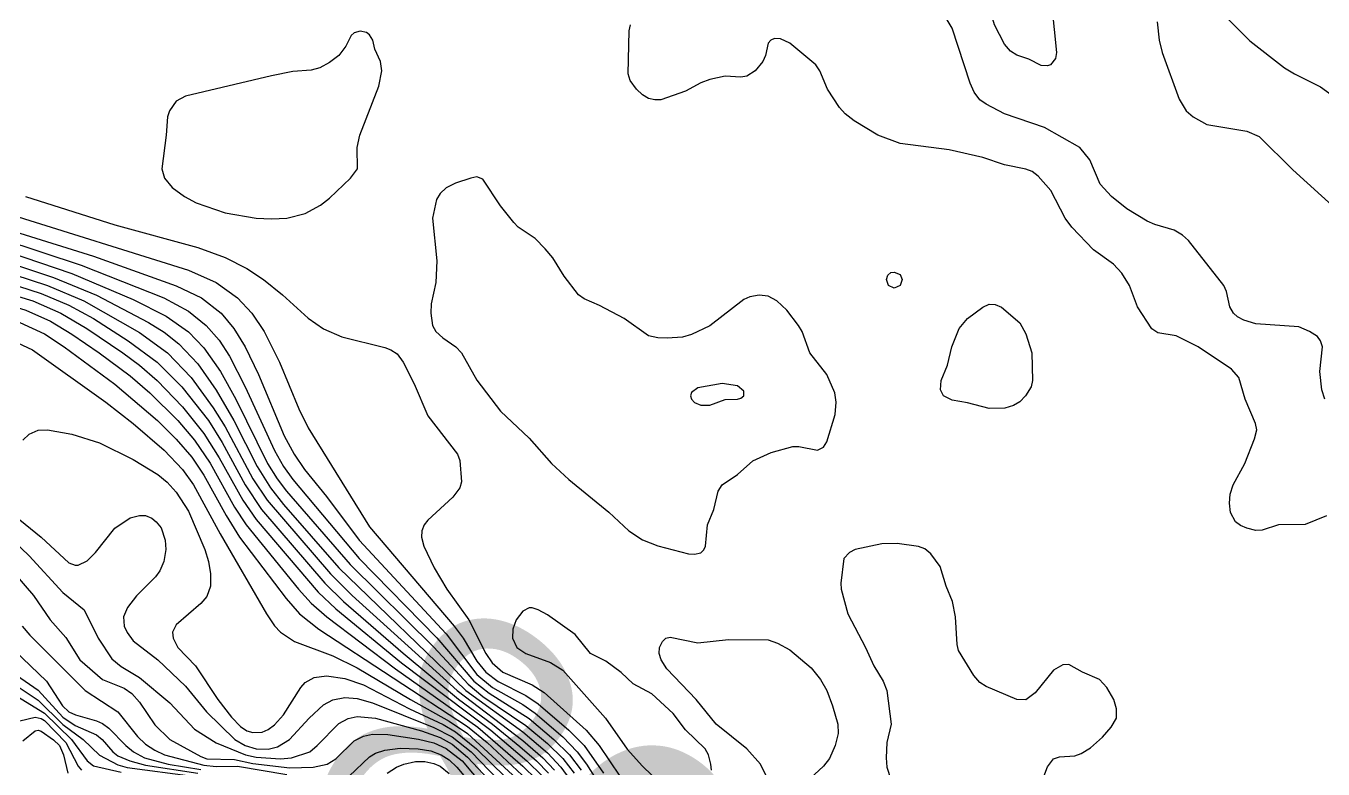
# Model space of a CAD drawing. Extents: x 474277 to 475042, y 254928 to 255625.
# Drawn here: x 474723.27 to 474755.69, y 255551.85 to 255570.42 of the extents above; entities that cross this region are included whole.
import ezdxf

# ---------------------------------------------------------------- set-up
doc = ezdxf.new("R2010")
doc.units = 0
doc.header["$MEASUREMENT"] = 0
doc.layers.add('BaseMapV2_DTM_export_MonNov09090547073261 — entities', color=1, linetype='CONTINUOUS')
doc.styles.get("Standard").update_dxf_attribs({"font": 'romans.shx'})

msp = doc.modelspace()

# ---------------------------------------------------------------- linework, layer by layer
at = {"layer": 'BaseMapV2_DTM_export_MonNov09090547073261 — entities', "color": 15, "linetype": 'Continuous', "true_color": 0xb7484b}
for points in [[(474748.883, 255569.455, 83.5), (474748.802, 255569.422, 83.5), (474748.649, 255569.434, 83.5), (474748.342, 255569.592, 83.5), (474748.036, 255569.696, 83.5), (474747.882, 255569.794, 83.5), (474747.729, 255569.97, 83.5), (474747.482, 255570.452, 83.5), (474747.318, 255570.989, 83.5), (474747.313, 255571.219, 83.5), (474747.345, 255571.363, 83.5), (474747.499, 255571.577, 83.5), (474747.753, 255571.679, 83.5), (474748.036, 255571.678, 83.5), (474748.53, 255571.525, 83.5), (474748.65, 255571.449, 83.5), (474748.786, 255571.295, 83.5), (474748.864, 255571.142, 83.5), (474748.917, 255570.912, 83.5), (474749.026, 255569.762, 83.5), (474749.003, 255569.609, 83.5), (474748.883, 255569.455, 83.5)], [(474755.74, 255561.097, 83.25), (474755.664, 255561.327, 83.25), (474755.609, 255561.788, 83.25), (474755.677, 255562.401, 83.25), (474755.633, 255562.554, 83.25), (474755.55, 255562.657, 83.25), (474755.358, 255562.784, 83.25), (474755.09, 255562.898, 83.25), (474754.016, 255562.979, 83.25), (474753.71, 255563.068, 83.25), (474753.556, 255563.152, 83.25), (474753.458, 255563.244, 83.25), (474753.362, 255563.398, 83.25), (474753.281, 255563.781, 83.25), (474753.211, 255563.934, 83.25), (474752.329, 255565.057, 83.25), (474752.176, 255565.196, 83.25), (474751.97, 255565.315, 83.25), (474751.486, 255565.457, 83.25), (474751.295, 255565.545, 83.25), (474750.788, 255565.851, 83.25), (474750.406, 255566.158, 83.25), (474750.123, 255566.465, 83.25), (474749.86, 255567.078, 83.25), (474749.614, 255567.385, 83.25), (474748.726, 255567.885, 83.25), (474747.729, 255568.222, 83.25), (474747.269, 255568.464, 83.25), (474747.115, 255568.574, 83.25), (474746.97, 255568.765, 83.25), (474746.87, 255568.995, 83.25), (474746.425, 255570.367, 83.25), (474746.195, 255570.745, 83.25)], [(474753.155, 255570.759, 83), (474753.863, 255570.053, 83), (474754.732, 255569.378, 83), (474754.978, 255569.225, 83), (474755.626, 255568.903, 83), (474755.933, 255568.683, 83)], [(474755.78, 255558.178, 83), (474755.243, 255557.959, 83), (474754.576, 255557.954, 83), (474754.17, 255557.817, 83), (474754.016, 255557.815, 83), (474753.786, 255557.87, 83), (474753.633, 255557.934, 83), (474753.503, 255558.03, 83), (474753.381, 255558.26, 83), (474753.356, 255558.49, 83), (474753.371, 255558.721, 83), (474753.45, 255558.951, 83), (474753.737, 255559.487, 83), (474753.983, 255560.101, 83), (474754.038, 255560.331, 83), (474754.008, 255560.484, 83), (474753.748, 255561.097, 83), (474753.588, 255561.634, 83), (474753.403, 255561.84, 83), (474752.569, 255562.401, 83), (474752.023, 255562.679, 83), (474751.563, 255562.751, 83), (474751.409, 255562.855, 83), (474751.058, 255563.398, 83), (474750.853, 255563.934, 83), (474750.667, 255564.241, 83), (474750.451, 255564.471, 83), (474749.952, 255564.83, 83), (474749.416, 255565.394, 83), (474749.244, 255565.621, 83), (474748.888, 255566.311, 83), (474748.572, 255566.664, 83), (474748.419, 255566.782, 83), (474748.266, 255566.847, 83), (474747.729, 255566.951, 83), (474747.192, 255567.137, 83), (474746.349, 255567.33, 83), (474745.122, 255567.486, 83), (474744.561, 255567.692, 83), (474743.972, 255568.047, 83), (474743.746, 255568.228, 83), (474743.608, 255568.382, 83), (474743.307, 255568.842, 83), (474743.118, 255569.302, 83), (474743.01, 255569.455, 83), (474742.361, 255569.993, 83), (474742.131, 255570.102, 83), (474741.978, 255570.111, 83), (474741.886, 255570.069, 83), (474741.825, 255569.989, 83), (474741.758, 255569.685, 83), (474741.692, 255569.532, 83), (474741.499, 255569.302, 83), (474741.288, 255569.17, 83), (474741.135, 255569.146, 83), (474740.751, 255569.166, 83), (474740.368, 255569.085, 83), (474740.138, 255569.004, 83), (474739.755, 255568.79, 83), (474739.141, 255568.578, 83), (474738.988, 255568.572, 83), (474738.834, 255568.608, 83), (474738.681, 255568.699, 83), (474738.528, 255568.841, 83), (474738.374, 255569.058, 83), (474738.323, 255569.225, 83), (474738.347, 255570.299, 83), (474738.377, 255570.452, 83)], [(474751.545, 255570.529, 83.25), (474751.595, 255570.069, 83.25), (474751.668, 255569.762, 83.25), (474752.099, 255568.594, 83.25), (474752.271, 255568.305, 83.25), (474752.45, 255568.152, 83.25), (474752.789, 255567.956, 83.25), (474753.786, 255567.793, 83.25), (474754.093, 255567.66, 83.25), (474754.936, 255566.829, 83.25), (474756.01, 255565.851, 83.25)], [(474729.787, 255565.621, 82.75), (474730.247, 255565.738, 82.75), (474730.63, 255565.94, 82.75), (474730.86, 255566.12, 82.75), (474731.386, 255566.618, 82.75), (474731.555, 255566.848, 82.75), (474731.552, 255567.385, 82.75), (474731.613, 255567.692, 82.75), (474732.089, 255568.918, 82.75), (474732.163, 255569.302, 82.75), (474732.134, 255569.532, 82.75), (474731.992, 255569.839, 82.75), (474731.936, 255570.069, 82.75), (474731.857, 255570.199, 82.75), (474731.78, 255570.255, 82.75), (474731.627, 255570.295, 82.75), (474731.473, 255570.253, 82.75), (474731.397, 255570.18, 82.75), (474731.267, 255569.915, 82.75), (474731.09, 255569.686, 82.75), (474730.86, 255569.51, 82.75), (474730.613, 255569.378, 82.75), (474730.4, 255569.318, 82.75), (474729.94, 255569.281, 82.75), (474729.403, 255569.174, 82.75), (474727.256, 255568.666, 82.75), (474727.026, 255568.543, 82.75), (474726.855, 255568.305, 82.75), (474726.806, 255568.152, 82.75), (474726.777, 255567.692, 82.75), (474726.667, 255566.848, 82.75), (474726.732, 255566.618, 82.75), (474726.921, 255566.388, 82.75), (474727.234, 255566.158, 82.75), (474727.527, 255566.005, 82.75), (474728.253, 255565.751, 82.75), (474729.02, 255565.617, 82.75), (474729.403, 255565.599, 82.75), (474729.787, 255565.621, 82.75)], [(474740.138, 255557.253, 82.75), (474740.215, 255557.324, 82.75), (474740.252, 255557.417, 82.75), (474740.31, 255557.954, 82.75), (474740.466, 255558.337, 82.75), (474740.576, 255558.797, 82.75), (474740.675, 255558.951, 82.75), (474741.058, 255559.211, 82.75), (474741.441, 255559.554, 82.75), (474741.901, 255559.758, 82.75), (474742.438, 255559.91, 82.75), (474742.592, 255559.908, 82.75), (474743.052, 255559.82, 82.75), (474743.205, 255559.897, 82.75), (474743.292, 255560.024, 82.75), (474743.498, 255560.714, 82.75), (474743.521, 255561.021, 82.75), (474743.485, 255561.251, 82.75), (474743.287, 255561.711, 82.75), (474742.862, 255562.248, 82.75), (474742.67, 255562.784, 82.75), (474742.58, 255562.938, 82.75), (474742.287, 255563.321, 82.75), (474742.043, 255563.551, 82.75), (474741.825, 255563.672, 82.75), (474741.595, 255563.695, 82.75), (474741.365, 255563.649, 82.75), (474741.211, 255563.582, 82.75), (474740.368, 255562.93, 82.75), (474739.91, 255562.708, 82.75), (474739.678, 255562.647, 82.75), (474739.294, 255562.618, 82.75), (474739.064, 255562.623, 82.75), (474738.834, 255562.674, 82.75), (474738.221, 255563.107, 82.75), (474737.608, 255563.433, 82.75), (474737.224, 255563.599, 82.75), (474737.08, 255563.704, 82.75), (474736.724, 255564.165, 82.75), (474736.436, 255564.625, 82.75), (474736.249, 255564.855, 82.75), (474735.997, 255565.106, 82.75), (474735.571, 255565.391, 82.75), (474735.461, 255565.506, 82.75), (474735.13, 255565.928, 82.75), (474734.694, 255566.59, 82.75), (474734.541, 255566.648, 82.75), (474734.387, 255566.622, 82.75), (474734.004, 255566.496, 82.75), (474733.774, 255566.374, 82.75), (474733.621, 255566.235, 82.75), (474733.532, 255566.081, 82.75), (474733.432, 255565.621, 82.75), (474733.543, 255564.548, 82.75), (474733.519, 255564.011, 82.75), (474733.4, 255563.474, 82.75), (474733.387, 255563.244, 82.75), (474733.433, 255562.938, 82.75), (474733.518, 255562.784, 82.75), (474733.686, 255562.631, 82.75), (474734.016, 255562.401, 82.75), (474734.157, 255562.253, 82.75), (474734.541, 255561.57, 82.75), (474735.132, 255560.791, 82.75), (474735.844, 255560.118, 82.75), (474736.404, 255559.487, 82.75), (474736.841, 255559.084, 82.75), (474737.838, 255558.271, 82.75), (474738.337, 255557.8, 82.75), (474738.681, 255557.574, 82.75), (474739.064, 255557.426, 82.75), (474739.831, 255557.23, 82.75), (474739.985, 255557.216, 82.75), (474740.138, 255557.253, 82.75)], [(474723.258, 255566.158, 83), (474725.493, 255565.455, 83), (474727.563, 255564.882, 83), (474728.253, 255564.635, 83), (474728.79, 255564.36, 83), (474729.204, 255564.088, 83), (474729.683, 255563.704, 83), (474730.323, 255563.121, 83), (474730.707, 255562.849, 83), (474731.167, 255562.649, 83), (474732.24, 255562.385, 83), (474732.394, 255562.328, 83), (474732.547, 255562.227, 83), (474732.7, 255562.018, 83), (474732.974, 255561.481, 83), (474733.314, 255560.678, 83), (474734.054, 255559.717, 83), (474734.117, 255559.564, 83), (474734.159, 255559.027, 83), (474734.114, 255558.874, 83), (474733.937, 255558.644, 83), (474733.314, 255558.071, 83), (474733.224, 255557.954, 83), (474733.165, 255557.8, 83), (474733.158, 255557.647, 83), (474733.211, 255557.417, 83), (474733.473, 255556.88, 83), (474733.789, 255556.344, 83), (474734.336, 255555.577, 83), (474734.763, 255554.733, 83), (474734.92, 255554.503, 83), (474735.192, 255554.273, 83), (474735.921, 255553.949, 83), (474736.227, 255553.759, 83), (474737.272, 255552.816, 83), (474737.596, 255552.433, 83), (474738.114, 255551.666, 83)], [(474722.809, 255565.733, 83.25), (474727.333, 255564.32, 83.25), (474728.023, 255564.006, 83.25), (474728.554, 255563.628, 83.25), (474728.913, 255563.244, 83.25), (474729.22, 255562.784, 83.25), (474729.603, 255562.018, 83.25), (474730.093, 255560.852, 83.25), (474730.323, 255560.377, 83.25), (474731.857, 255557.903, 83.25), (474733.976, 255555.423, 83.25), (474734.197, 255555.117, 83.25), (474734.541, 255554.544, 83.25), (474734.763, 255554.273, 83.25), (474735.077, 255554.033, 83.25), (474735.767, 255553.683, 83.25), (474736.074, 255553.481, 83.25), (474736.841, 255552.822, 83.25), (474737.221, 255552.433, 83.25), (474737.702, 255551.743, 83.25)], [(474723.116, 255565.247, 83.5), (474724.956, 255564.667, 83.5), (474727.026, 255563.929, 83.5), (474727.656, 255563.628, 83.5), (474728.149, 255563.244, 83.5), (474728.466, 255562.861, 83.5), (474728.751, 255562.401, 83.5), (474729.081, 255561.711, 83.5), (474729.724, 255560.177, 83.5), (474729.97, 255559.717, 83.5), (474730.234, 255559.334, 83.5), (474730.783, 255558.66, 83.5), (474731.602, 255557.57, 83.5), (474733.774, 255555.228, 83.5), (474734.541, 255554.214, 83.5), (474734.93, 255553.89, 83.5), (474735.691, 255553.461, 83.5), (474735.997, 255553.245, 83.5), (474736.687, 255552.653, 83.5), (474737.051, 255552.28, 83.5), (474737.283, 255551.973, 83.5), (474737.52, 255551.59, 83.5)], [(474722.426, 255564.907, 84), (474724.419, 255564.235, 84), (474725.953, 255563.581, 84), (474726.776, 255563.168, 84), (474727.333, 255562.776, 84), (474727.716, 255562.381, 84), (474728.135, 255561.788, 84), (474728.512, 255561.097, 84), (474729.31, 255559.487, 84), (474729.549, 255559.104, 84), (474729.784, 255558.797, 84), (474731.372, 255556.957, 84), (474733.467, 255554.892, 84), (474734.322, 255553.967, 84), (474734.693, 255553.66, 84), (474735.767, 255552.94, 84), (474736.304, 255552.485, 84), (474736.687, 255552.11, 84), (474736.976, 255551.743, 84)], [(474722.656, 255565.102, 83.75), (474724.649, 255564.444, 83.75), (474726.712, 255563.628, 83.75), (474727.333, 255563.297, 83.75), (474727.778, 255562.938, 83.75), (474728.1, 255562.569, 83.75), (474728.356, 255562.171, 83.75), (474728.751, 255561.404, 83.75), (474729.48, 255559.808, 83.75), (474729.709, 255559.411, 83.75), (474729.94, 255559.089, 83.75), (474731.601, 255557.11, 83.75), (474733.544, 255555.125, 83.75), (474734.464, 255554.048, 83.75), (474734.847, 255553.741, 83.75), (474735.844, 255553.111, 83.75), (474736.466, 255552.586, 83.75), (474736.853, 255552.203, 83.75), (474737.146, 255551.82, 83.75)], [(474722.119, 255564.485, 84.5), (474723.806, 255563.935, 84.5), (474724.72, 255563.551, 84.5), (474726.106, 255562.759, 84.5), (474726.808, 255562.248, 84.5), (474727.396, 255561.634, 84.5), (474727.946, 255560.881, 84.5), (474728.253, 255560.399, 84.5), (474728.938, 255559.104, 84.5), (474729.295, 255558.567, 84.5), (474730.886, 255556.727, 84.5), (474731.422, 255556.19, 84.5), (474734.045, 255553.813, 84.5), (474735.691, 255552.563, 84.5), (474736.191, 255552.126, 84.5), (474736.482, 255551.82, 84.5)], [(474722.252, 255564.701, 84.25), (474723.959, 255564.136, 84.25), (474725.033, 255563.691, 84.25), (474726.336, 255563.01, 84.25), (474726.72, 255562.766, 84.25), (474727.09, 255562.478, 84.25), (474727.563, 255561.975, 84.25), (474728.023, 255561.322, 84.25), (474728.465, 255560.561, 84.25), (474729.049, 255559.411, 84.25), (474729.384, 255558.874, 84.25), (474729.71, 255558.461, 84.25), (474731.09, 255556.881, 84.25), (474734.267, 255553.813, 84.25), (474735.691, 255552.778, 84.25), (474736.304, 255552.25, 84.25), (474736.64, 255551.896, 84.25), (474736.866, 255551.59, 84.25)], [(474721.966, 255564.274, 84.75), (474723.652, 255563.737, 84.75), (474724.343, 255563.446, 84.75), (474724.956, 255563.107, 84.75), (474725.825, 255562.554, 84.75), (474726.548, 255562.018, 84.75), (474727.163, 255561.404, 84.75), (474727.829, 255560.561, 84.75), (474728.176, 255560.014, 84.75), (474728.747, 255558.951, 84.75), (474729.155, 255558.337, 84.75), (474730.74, 255556.497, 84.75), (474731.211, 255556.037, 84.75), (474732.7, 255554.743, 84.75), (474734.08, 255553.592, 84.75), (474734.93, 255552.97, 84.75), (474735.614, 255552.412, 84.75), (474736.032, 255552.05, 84.75), (474736.329, 255551.743, 84.75)], [(474745.126, 255563.934, 83), (474744.968, 255563.869, 83), (474744.834, 255563.934, 83), (474744.778, 255564.088, 83), (474744.815, 255564.197, 83), (474744.892, 255564.257, 83), (474744.968, 255564.272, 83), (474745.122, 255564.207, 83), (474745.175, 255564.088, 83), (474745.126, 255563.934, 83)], [(474722.272, 255563.899, 85), (474723.439, 255563.551, 85), (474724.139, 255563.244, 85), (474724.788, 255562.861, 85), (474725.689, 255562.248, 85), (474726.107, 255561.941, 85), (474726.551, 255561.558, 85), (474727.18, 255560.9, 85), (474727.716, 255560.239, 85), (474728.1, 255559.631, 85), (474728.688, 255558.567, 85), (474729.02, 255558.087, 85), (474730.573, 255556.267, 85), (474731.013, 255555.855, 85), (474732.66, 255554.503, 85), (474734.888, 255552.816, 85), (474735.79, 255552.05, 85), (474736.178, 255551.666, 85)], [(474722.042, 255563.703, 85.25), (474723.269, 255563.316, 85.25), (474723.883, 255563.045, 85.25), (474724.419, 255562.719, 85.25), (474725.101, 255562.248, 85.25), (474725.876, 255561.673, 85.25), (474726.368, 255561.251, 85.25), (474727.062, 255560.561, 85.25), (474727.486, 255560.065, 85.25), (474727.87, 255559.497, 85.25), (474728.483, 255558.397, 85.25), (474728.774, 255557.954, 85.25), (474730.082, 255556.344, 85.25), (474730.4, 255555.995, 85.25), (474730.788, 255555.653, 85.25), (474732.508, 255554.35, 85.25), (474734.564, 255552.893, 85.25), (474735.691, 255551.918, 85.25), (474736.028, 255551.59, 85.25)], [(474747.737, 255560.867, 83), (474747.345, 255560.858, 83), (474746.809, 255560.999, 83), (474746.425, 255561.065, 83), (474746.208, 255561.174, 83), (474746.127, 255561.327, 83), (474746.146, 255561.558, 83), (474746.306, 255561.941, 83), (474746.41, 255562.401, 83), (474746.6, 255562.861, 83), (474746.809, 255563.106, 83), (474747.192, 255563.39, 83), (474747.345, 255563.466, 83), (474747.499, 255563.462, 83), (474747.652, 255563.397, 83), (474748.112, 255563.001, 83), (474748.266, 255562.724, 83), (474748.412, 255562.248, 83), (474748.434, 255561.558, 83), (474748.398, 255561.404, 83), (474748.258, 255561.174, 83), (474748.112, 255561.025, 83), (474747.959, 255560.934, 83), (474747.737, 255560.867, 83)], [(474721.784, 255563.091, 85.75), (474723.429, 255562.324, 85.75), (474725.263, 255561.022, 85.75), (474725.953, 255560.488, 85.75), (474726.72, 255559.817, 85.75), (474727.18, 255559.338, 85.75), (474727.461, 255558.951, 85.75), (474728.126, 255557.724, 85.75), (474729.282, 255555.73, 85.75), (474729.48, 255555.432, 85.75), (474729.633, 255555.267, 85.75), (474729.984, 255555.04, 85.75), (474730.937, 255554.676, 85.75), (474731.55, 255554.38, 85.75), (474732.884, 255553.583, 85.75), (474733.85, 255553.047, 85.75), (474734.31, 255552.739, 85.75), (474735.64, 255551.513, 85.75)], [(474723.119, 255563.014, 85.5), (474723.729, 255562.724, 85.5), (474724.222, 255562.401, 85.5), (474725.493, 255561.472, 85.5), (474726.557, 255560.561, 85.5), (474727.026, 255560.093, 85.5), (474727.412, 255559.641, 85.5), (474727.716, 255559.19, 85.5), (474728.274, 255558.184, 85.5), (474728.606, 255557.647, 85.5), (474729.771, 255556.114, 85.5), (474730.108, 255555.73, 85.5), (474730.594, 255555.347, 85.5), (474734.31, 255552.913, 85.5), (474734.798, 255552.51, 85.5), (474735.921, 255551.465, 85.5)], [(474740.368, 255560.942, 82.5), (474740.751, 255561.085, 82.5), (474741.058, 255561.094, 82.5), (474741.135, 255561.121, 82.5), (474741.211, 255561.174, 82.5), (474741.211, 255561.296, 82.5), (474741.058, 255561.425, 82.5), (474740.675, 255561.489, 82.5), (474740.061, 255561.373, 82.5), (474739.908, 255561.261, 82.5), (474739.884, 255561.174, 82.5), (474739.903, 255561.097, 82.5), (474739.985, 255561.01, 82.5), (474740.138, 255560.944, 82.5), (474740.368, 255560.942, 82.5)], [(474723.192, 255560.067, 86), (474723.346, 255560.22, 86), (474723.576, 255560.319, 86), (474723.806, 255560.328, 86), (474724.419, 255560.22, 86), (474725.109, 255560.006, 86), (474725.953, 255559.586, 86), (474726.566, 255559.207, 86), (474726.796, 255559.017, 86), (474727.026, 255558.773, 86), (474727.333, 255558.291, 86), (474727.744, 255557.34, 86), (474727.836, 255557.034, 86), (474727.886, 255556.727, 86), (474727.88, 255556.42, 86), (474727.793, 255556.164, 86), (474727.64, 255555.982, 86), (474727.026, 255555.456, 86), (474726.934, 255555.27, 86), (474726.947, 255555.117, 86), (474727.063, 255554.887, 86), (474727.508, 255554.427, 86), (474728.065, 255553.583, 86), (474728.406, 255553.141, 86), (474728.636, 255552.908, 86), (474728.79, 255552.804, 86), (474728.943, 255552.758, 86), (474729.173, 255552.774, 86), (474729.327, 255552.836, 86), (474729.48, 255552.95, 86), (474729.711, 255553.2, 86), (474730.138, 255553.89, 86), (474730.247, 255554.013, 86), (474730.477, 255554.14, 86), (474730.783, 255554.18, 86), (474731.243, 255554.11, 86), (474731.704, 255553.95, 86), (474732.854, 255553.357, 86), (474733.697, 255552.96, 86), (474734.004, 255552.782, 86), (474734.534, 255552.356, 86), (474735.614, 255551.299, 86)], [(474723.116, 255558.074, 86.25), (474723.652, 255557.645, 86.25), (474724.343, 255557.005, 86.25), (474724.496, 255556.943, 86.25), (474724.573, 255556.943, 86.25), (474724.803, 255557.055, 86.25), (474725.011, 255557.264, 86.25), (474725.493, 255557.868, 86.25), (474725.876, 255558.128, 86.25), (474726.106, 255558.189, 86.25), (474726.259, 255558.183, 86.25), (474726.413, 255558.123, 86.25), (474726.528, 255558.03, 86.25), (474726.645, 255557.877, 86.25), (474726.751, 255557.57, 86.25), (474726.765, 255557.34, 86.25), (474726.712, 255557.034, 86.25), (474726.612, 255556.804, 86.25), (474726.507, 255556.65, 86.25), (474726.029, 255556.177, 86.25), (474725.81, 255555.883, 86.25), (474725.707, 255555.653, 86.25), (474725.727, 255555.423, 86.25), (474725.799, 255555.258, 86.25), (474725.953, 255555.054, 86.25), (474726.566, 255554.574, 86.25), (474727.256, 255553.918, 86.25), (474727.785, 255553.276, 86.25), (474728.494, 255552.586, 86.25), (474728.747, 255552.433, 86.25), (474729.02, 255552.354, 86.25), (474729.327, 255552.342, 86.25), (474729.557, 255552.406, 86.25), (474729.859, 255552.586, 86.25), (474730.348, 255553.123, 86.25), (474730.707, 255553.453, 86.25), (474730.937, 255553.579, 86.25), (474731.243, 255553.634, 86.25), (474731.55, 255553.61, 86.25), (474731.934, 255553.501, 86.25), (474733.467, 255552.888, 86.25), (474733.927, 255552.654, 86.25), (474734.4, 255552.28, 86.25), (474735.767, 255550.86, 86.25)], [(474722.944, 255557.57, 86.5), (474723.346, 255557.181, 86.5), (474724.189, 255556.26, 86.5), (474724.726, 255555.825, 86.5), (474725.074, 255555.117, 86.5), (474725.416, 255554.607, 86.5), (474725.646, 255554.412, 86.5), (474726.106, 255554.137, 86.5), (474726.865, 255553.507, 86.5), (474727.486, 255552.843, 86.5), (474728.023, 255552.505, 86.5), (474728.758, 255552.203, 86.5), (474729.02, 255552.143, 86.5), (474729.633, 255552.104, 86.5), (474729.904, 255552.126, 86.5), (474730.363, 255552.28, 86.5), (474730.55, 255552.433, 86.5), (474731.09, 255552.988, 86.5), (474731.32, 255553.113, 86.5), (474731.55, 255553.163, 86.5), (474732.01, 255553.12, 86.5), (474733.16, 255552.8, 86.5), (474733.62, 255552.636, 86.5), (474733.927, 255552.47, 86.5), (474734.31, 255552.149, 86.5), (474735.627, 255550.746, 86.5)], [(474748.542, 255551.206, 82.75), (474748.802, 255551.907, 82.75), (474748.956, 255552.104, 82.75), (474749.109, 255552.153, 82.75), (474749.492, 255552.18, 82.75), (474749.646, 255552.236, 82.75), (474749.876, 255552.379, 82.75), (474750.182, 255552.642, 82.75), (474750.399, 255552.893, 82.75), (474750.526, 255553.123, 82.75), (474750.532, 255553.353, 82.75), (474750.459, 255553.583, 82.75), (474750.285, 255553.89, 82.75), (474750.106, 255554.084, 82.75), (474749.676, 255554.273, 82.75), (474749.339, 255554.462, 82.75), (474749.186, 255554.455, 82.75), (474748.956, 255554.318, 82.75), (474748.496, 255553.752, 82.75), (474748.266, 255553.576, 82.75), (474748.036, 255553.589, 82.75), (474747.269, 255553.912, 82.75), (474747.115, 255554.015, 82.75), (474746.962, 255554.186, 82.75), (474746.581, 255554.81, 82.75), (474746.544, 255554.963, 82.75), (474746.504, 255555.653, 82.75), (474746.43, 255556.037, 82.75), (474746.271, 255556.42, 82.75), (474746.119, 255556.909, 82.75), (474745.889, 255557.228, 82.75), (474745.735, 255557.353, 82.75), (474745.582, 255557.414, 82.75), (474745.045, 255557.488, 82.75), (474744.662, 255557.481, 82.75), (474743.995, 255557.34, 82.75), (474743.853, 255557.264, 82.75), (474743.716, 255557.11, 82.75), (474743.638, 255556.497, 82.75), (474743.644, 255556.344, 82.75), (474743.815, 255555.73, 82.75), (474744.257, 255554.887, 82.75), (474744.464, 255554.427, 82.75), (474744.697, 255554.043, 82.75), (474744.785, 255553.813, 82.75), (474744.899, 255552.97, 82.75), (474744.789, 255552.51, 82.75), (474744.768, 255552.126, 82.75), (474744.792, 255551.896, 82.75), (474744.885, 255551.59, 82.75)], [(474722.732, 255557.025, 86.75), (474723.454, 255556.19, 86.75), (474723.877, 255555.577, 86.75), (474724.266, 255555.138, 86.75), (474724.62, 255554.58, 86.75), (474725.186, 255554.09, 86.75), (474725.723, 255553.873, 86.75), (474725.918, 255553.737, 86.75), (474726.106, 255553.516, 86.75), (474726.49, 255552.953, 86.75), (474726.866, 255552.586, 86.75), (474727.64, 255552.158, 86.75), (474727.793, 255552.104, 86.75), (474728.483, 255552.09, 86.75), (474728.943, 255551.984, 86.75), (474729.863, 255551.877, 86.75), (474730.446, 255551.896, 86.75), (474730.799, 255551.973, 86.75), (474731.013, 255552.106, 86.75), (474731.473, 255552.551, 86.75), (474731.704, 255552.672, 86.75), (474731.934, 255552.722, 86.75), (474732.317, 255552.711, 86.75), (474733.084, 255552.599, 86.75), (474733.467, 255552.501, 86.75), (474733.774, 255552.365, 86.75), (474734.17, 255552.05, 86.75), (474734.694, 255551.438, 86.75)], [(474740.404, 255551.82, 82.75), (474740.386, 255551.973, 82.75), (474740.331, 255552.203, 82.75), (474740.246, 255552.356, 82.75), (474739.755, 255552.828, 82.75), (474739.448, 255553.235, 82.75), (474738.911, 255553.724, 82.75), (474738.451, 255553.976, 82.75), (474738.144, 255554.261, 82.75), (474737.761, 255554.544, 82.75), (474737.378, 255554.736, 82.75), (474736.994, 255555.211, 82.75), (474736.304, 255555.702, 82.75), (474736.074, 255555.831, 82.75), (474735.921, 255555.88, 82.75), (474735.844, 255555.878, 82.75), (474735.691, 255555.791, 82.75), (474735.523, 255555.577, 82.75), (474735.44, 255555.347, 82.75), (474735.432, 255555.117, 82.75), (474735.537, 255554.887, 82.75), (474735.767, 255554.739, 82.75), (474736.381, 255554.515, 82.75), (474736.687, 255554.322, 82.75), (474737.757, 255553.123, 82.75), (474738.298, 255552.344, 82.75), (474738.681, 255551.924, 82.75), (474739.141, 255551.481, 82.75)], [(474723.175, 255555.423, 87), (474723.362, 255555.193, 87), (474724.747, 255553.813, 87), (474725.569, 255553.276, 87), (474726.059, 255552.663, 87), (474726.259, 255552.469, 87), (474726.49, 255552.317, 87), (474726.732, 255552.203, 87), (474727.716, 255551.943, 87), (474728.023, 255551.91, 87), (474728.56, 255551.921, 87), (474729.787, 255551.713, 87)], [(474741.96, 255551.283, 83), (474741.629, 255551.973, 83), (474741.288, 255552.35, 83), (474740.521, 255552.97, 83), (474740.021, 255553.583, 83), (474739.289, 255554.35, 83), (474739.149, 255554.58, 83), (474739.095, 255554.733, 83), (474739.104, 255554.887, 83), (474739.18, 255555.04, 83), (474739.267, 255555.117, 83), (474739.371, 255555.143, 83), (474740.061, 255554.999, 83), (474740.828, 255555.088, 83), (474741.825, 255555.076, 83), (474742.055, 255554.998, 83), (474742.361, 255554.828, 83), (474742.898, 255554.382, 83), (474743.128, 255554.088, 83), (474743.287, 255553.813, 83), (474743.432, 255553.43, 83), (474743.561, 255552.97, 83), (474743.575, 255552.74, 83), (474743.5, 255552.433, 83), (474743.358, 255552.109, 83), (474743.205, 255551.92, 83), (474742.765, 255551.513, 83)], [(474722.987, 255554.81, 87.25), (474723.78, 255554.043, 87.25), (474724.186, 255553.43, 87.25), (474724.343, 255553.282, 87.25), (474724.511, 255553.2, 87.25), (474725.033, 255553.057, 87.25), (474725.186, 255552.988, 87.25), (474725.339, 255552.872, 87.25), (474725.762, 255552.433, 87.25), (474725.961, 255552.28, 87.25), (474726.233, 255552.126, 87.25), (474726.828, 255551.973, 87.25), (474727.64, 255551.836, 87.25)], [(474723.037, 255554.197, 87.5), (474723.576, 255553.822, 87.5), (474724.189, 255553.141, 87.5), (474724.496, 255552.934, 87.5), (474725.033, 255552.705, 87.5), (474725.172, 255552.586, 87.5), (474725.437, 255552.28, 87.5), (474725.569, 255552.181, 87.5), (474725.863, 255552.05, 87.5), (474726.259, 255551.949, 87.5), (474727.563, 255551.743, 87.5)], [(474722.972, 255553.967, 87.75), (474723.576, 255553.573, 87.75), (474724.189, 255552.961, 87.75), (474724.697, 255552.586, 87.75), (474725.109, 255552.192, 87.75), (474725.569, 255551.951, 87.75), (474725.799, 255551.887, 87.75), (474727.443, 255551.666, 87.75)], [(474723.039, 255553.673, 88), (474723.729, 255553.246, 88), (474724.404, 255552.586, 88), (474724.802, 255552.05, 88), (474724.956, 255551.928, 88), (474725.646, 255551.773, 88)], [(474723.116, 255553.057, 88.25), (474723.499, 255553.142, 88.25), (474723.652, 255553.108, 88.25), (474723.729, 255553.059, 88.25), (474724.266, 255552.51, 88.25), (474724.573, 255551.92, 88.25), (474724.659, 255551.82, 88.25)], [(474723.192, 255552.552, 88.5), (474723.499, 255552.803, 88.5), (474723.576, 255552.821, 88.5), (474723.652, 255552.794, 88.5), (474723.959, 255552.582, 88.5), (474724.105, 255552.433, 88.5), (474724.209, 255552.203, 88.5), (474724.317, 255551.743, 88.5)], [(474731.351, 255551.666, 87), (474731.857, 255552.151, 87), (474732.01, 255552.242, 87), (474732.24, 255552.319, 87), (474732.624, 255552.366, 87), (474733.074, 255552.356, 87), (474733.39, 255552.301, 87), (474733.65, 255552.203, 87), (474733.85, 255552.075, 87), (474734.043, 255551.896, 87), (474734.55, 255551.283, 87)], [(474732.299, 255551.743, 87.25), (474732.529, 255551.896, 87.25), (474732.715, 255551.973, 87.25), (474733.007, 255552.034, 87.25), (474733.237, 255552.036, 87.25), (474733.467, 255551.988, 87.25), (474733.62, 255551.918, 87.25), (474733.85, 255551.737, 87.25)]]:
    msp.add_polyline3d(points, dxfattribs=at)

# ---------------------------------------------------------------- texts
at = {"layer": 'BaseMapV2_DTM_export_MonNov09090547073261 — entities', "color": 250, "true_color": 0x323232, "insert": (474729.591, 255550.945), "char_height": 0.2, "width": 17.61571, "attachment_point": 7, "rotation": 322.8025}
msp.add_mtext('\\fOpen Sans|i0|b0;\\H7.02279;89\\~m', dxfattribs=at)

doc.saveas('drawing.dxf')
